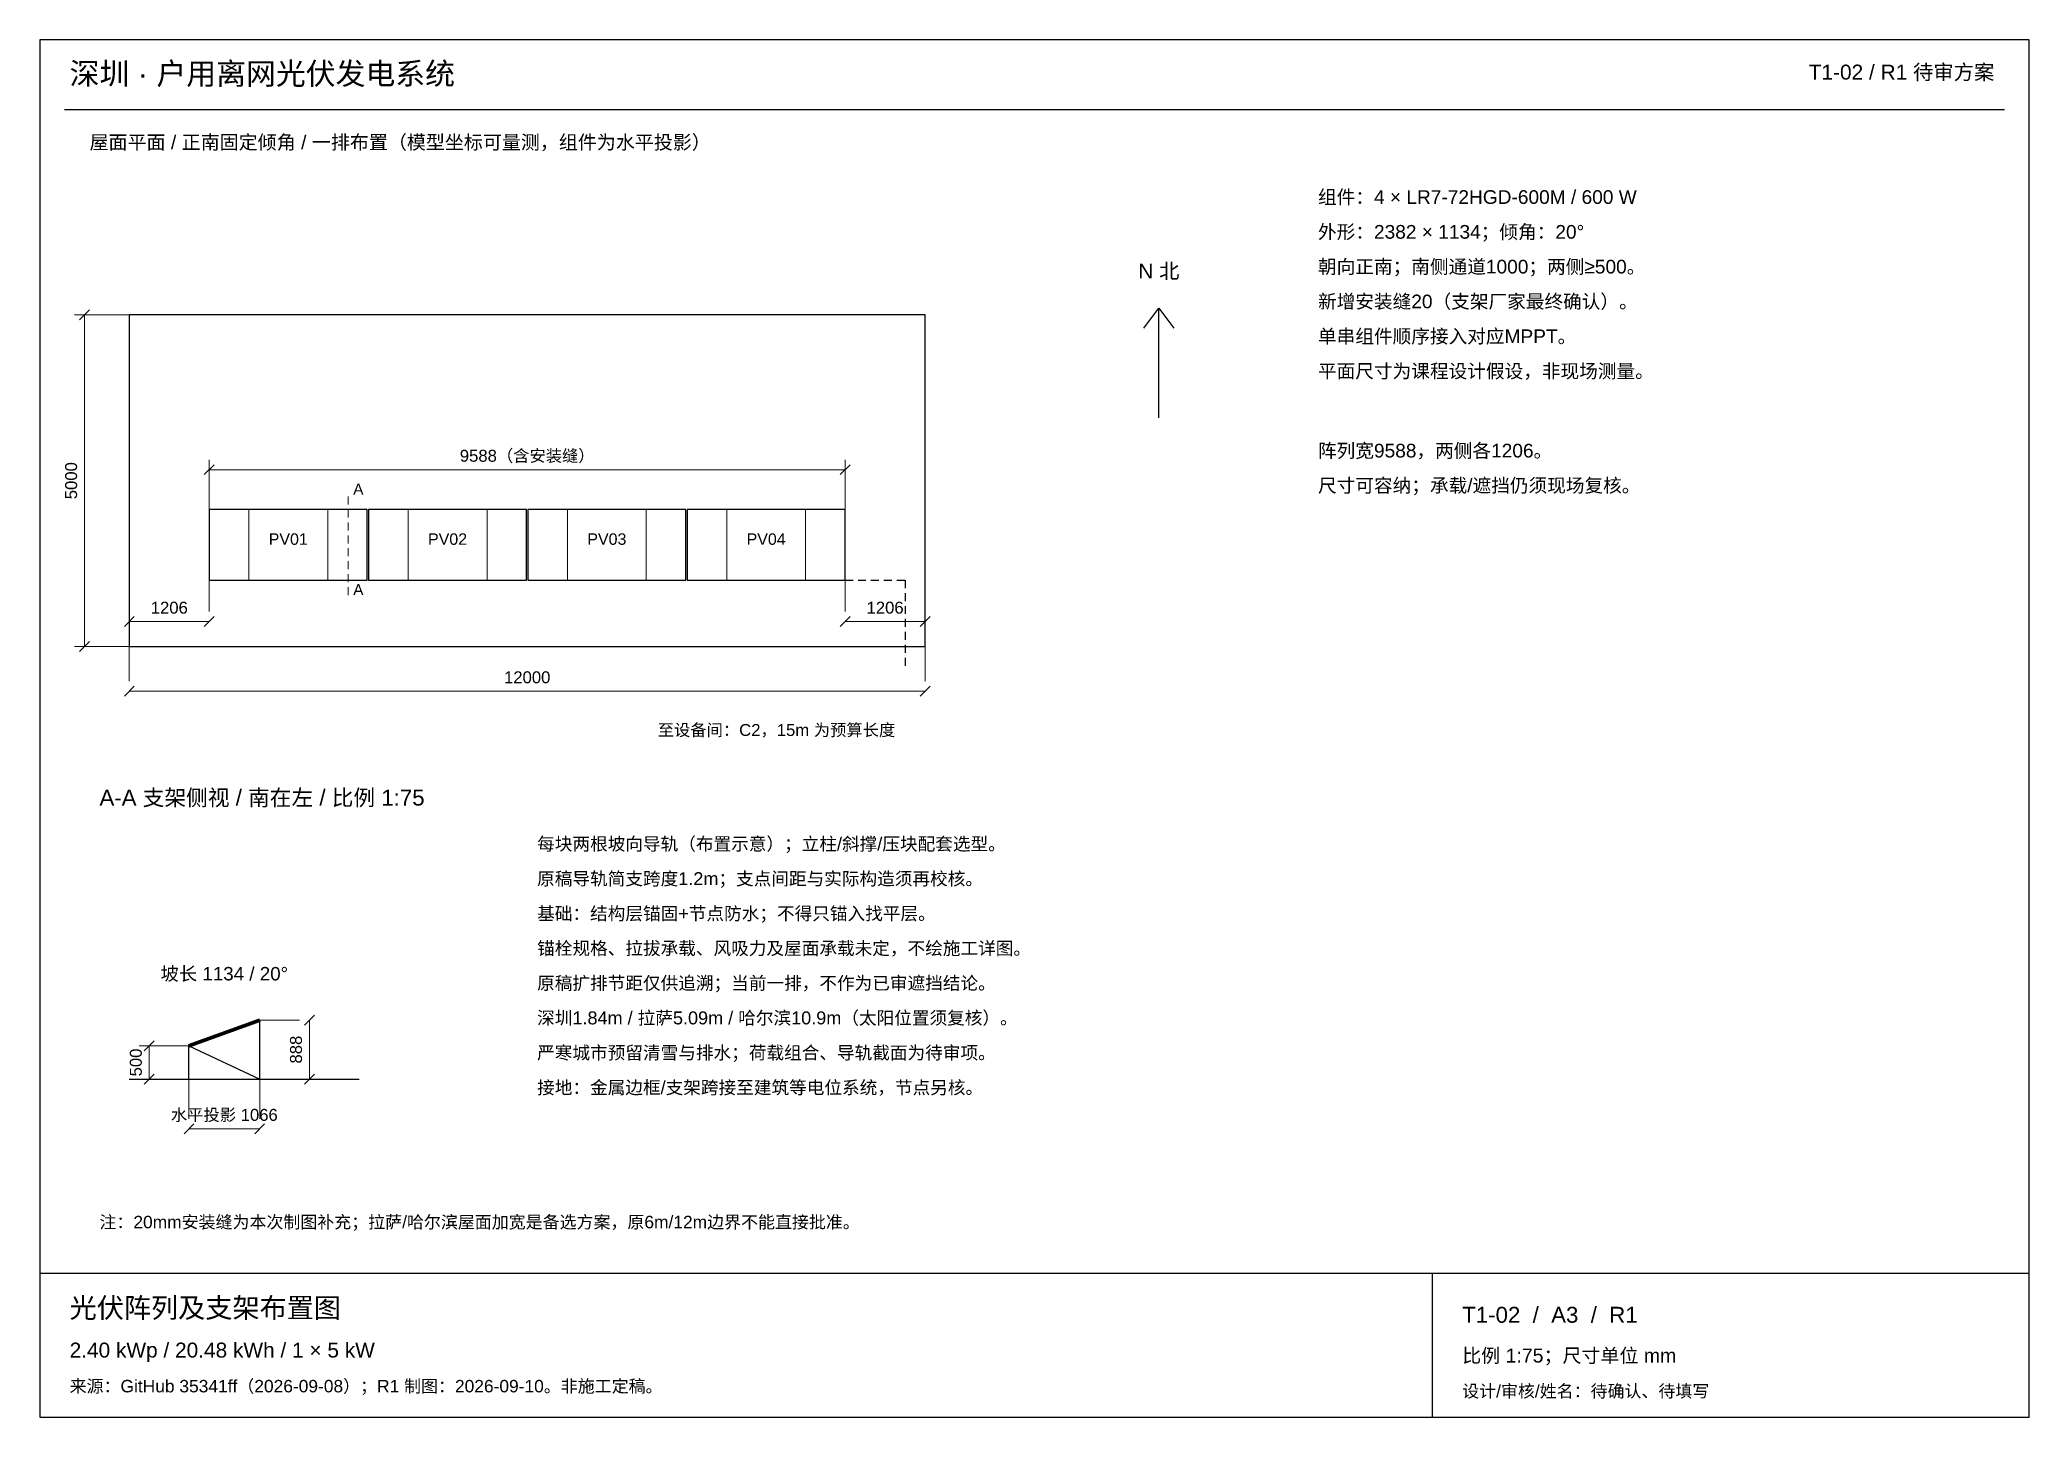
# Model space of a CAD drawing. Header units: millimetres. Extents: x 750 to 30750, y 750 to 21525.
import ezdxf
from ezdxf.enums import TextEntityAlignment as Align

# ---------------------------------------------------------------- set-up
doc = ezdxf.new("R2010")
doc.units = ezdxf.units.MM
doc.header["$LTSCALE"] = 75
doc.linetypes.add('DRAW_DASH', pattern=[2.6, 1.6, -1])
for name, color, linetype, lineweight, true_color in [('DIM', 7, 'Continuous', 25, 0x66727a), ('EQUIP', 7, 'Continuous', 25, 0x203b4a), ('FRAME', 7, 'Continuous', 25, 0x203b4a), ('HOLD', 7, 'Continuous', 25, 0xb14d31), ('NOTE', 7, 'Continuous', 25, 0x344852), ('POS', 7, 'Continuous', 25, 0xb84336), ('PV', 7, 'Continuous', 25, 0x257ba2), ('STRUCT', 7, 'Continuous', 25, 0x656e79)]:
    doc.layers.add(name, color=color, linetype=linetype, lineweight=lineweight, true_color=true_color)
doc.styles.add('CN', font='Arial Unicode.ttf')

msp = doc.modelspace()

# ---------------------------------------------------------------- linework, layer by layer
at = {"layer": 'DIM', "linetype": 'CONTINUOUS', "lineweight": 18}
for p, q in [((1350, 17300), (1500, 17450)), ((3231, 14966), (3381, 15116)), ((12819, 14966), (12969, 15116)), ((2025, 12675), (2175, 12825)), ((3231, 12675), (3381, 12825)), ((12819, 12675), (12969, 12825)), ((14025, 12675), (14175, 12825)), ((1350, 12300), (1500, 12450)), ((2025, 11625), (2175, 11775)), ((14025, 11625), (14175, 11775)), ((4741, 6663), (4891, 6813)), ((2325, 6275), (2475, 6425)), ((2325, 5775), (2475, 5925)), ((4741, 5775), (4891, 5925)), ((2925, 5025), (3075, 5175)), ((3991, 5025), (4141, 5175))]:
    msp.add_line(p, q, dxfattribs=at)
at = {"layer": 'DIM', "linetype": 'CONTINUOUS', "lineweight": 13}
for p, q in [((2100, 17375), (1275, 17375)), ((1425, 12375), (1425, 17375)), ((3306, 14441), (3306, 15191)), ((3306, 15041), (12894, 15041)), ((12894, 14441), (12894, 15191)), ((2100, 13375), (2100, 12900)), ((3306, 13375), (3306, 12900)), ((12894, 13375), (12894, 12900)), ((14100, 13375), (14100, 12900)), ((2100, 12750), (3306, 12750)), ((12894, 12750), (14100, 12750)), ((2100, 12375), (1275, 12375)), ((2100, 12375), (2100, 11850)), ((14100, 12375), (14100, 11850)), ((2100, 11700), (14100, 11700)), ((4066, 6738), (4666, 6738)), ((4816, 5850), (4816, 6738)), ((3000, 6350), (2250, 6350)), ((2400, 5850), (2400, 6350)), ((3000, 5850), (2250, 5850)), ((3000, 5850), (3000, 5250)), ((4066, 5850), (4666, 5850)), ((4066, 5850), (4066, 5250)), ((3000, 5100), (4066, 5100))]:
    msp.add_line(p, q, dxfattribs=at)
at = {"layer": 'DIM', "linetype": 'DRAW_DASH', "lineweight": 20}
msp.add_line((5402, 13150), (5402, 14666), dxfattribs=at)
at = {"layer": 'EQUIP', "linetype": 'CONTINUOUS', "lineweight": 25}
for p, q in [((14100, 17375), (2100, 17375)), ((2100, 17375), (2100, 12375)), ((14100, 12375), (14100, 17375)), ((2100, 12375), (14100, 12375))]:
    msp.add_line(p, q, dxfattribs=at)
at = {"layer": 'FRAME', "linetype": 'CONTINUOUS', "lineweight": 25}
for p, q in [((30750, 21525), (750, 21525)), ((750, 21525), (750, 750)), ((30750, 750), (30750, 21525)), ((1125, 20475), (30375, 20475)), ((17400, 17175), (17625, 17475)), ((17625, 15825), (17625, 17475)), ((17625, 17475), (17850, 17175)), ((750, 2925), (30750, 2925)), ((21750, 750), (21750, 2925)), ((750, 750), (30750, 750))]:
    msp.add_line(p, q, dxfattribs=at)
at = {"layer": 'POS', "linetype": 'DRAW_DASH', "lineweight": 25}
for p, q in [((12894, 13375), (13800, 13375)), ((13800, 13375), (13800, 12075))]:
    msp.add_line(p, q, dxfattribs=at)
at = {"layer": 'PV', "linetype": 'CONTINUOUS', "lineweight": 25}
for p, q in [((5688, 14441), (3306, 14441)), ((3306, 14441), (3306, 13375)), ((5688, 13375), (5688, 14441)), ((8090, 14441), (5708, 14441)), ((5708, 14441), (5708, 13375)), ((8090, 13375), (8090, 14441)), ((10492, 14441), (8110, 14441)), ((8110, 14441), (8110, 13375)), ((10492, 13375), (10492, 14441)), ((12894, 14441), (10512, 14441)), ((10512, 14441), (10512, 13375)), ((12894, 13375), (12894, 14441)), ((3306, 13375), (5688, 13375)), ((5708, 13375), (8090, 13375)), ((8110, 13375), (10492, 13375)), ((10512, 13375), (12894, 13375))]:
    msp.add_line(p, q, dxfattribs=at)
at = {"layer": 'PV', "linetype": 'CONTINUOUS', "lineweight": 80}
msp.add_line((3000, 6350), (4066, 6738), dxfattribs=at)
at = {"layer": 'STRUCT', "linetype": 'CONTINUOUS', "lineweight": 18}
for p, q in [((3901, 13375), (3901, 14441)), ((5092, 13375), (5092, 14441)), ((6303, 13375), (6303, 14441)), ((7494, 13375), (7494, 14441)), ((8706, 13375), (8706, 14441)), ((9896, 13375), (9896, 14441)), ((11108, 13375), (11108, 14441)), ((12298, 13375), (12298, 14441))]:
    msp.add_line(p, q, dxfattribs=at)
at = {"layer": 'STRUCT', "linetype": 'CONTINUOUS', "lineweight": 25}
for p, q in [((4066, 5850), (4066, 6738)), ((3000, 5850), (3000, 6350)), ((3000, 6350), (4066, 5850)), ((3000, 6350), (4066, 5850)), ((2100, 5850), (5566, 5850))]:
    msp.add_line(p, q, dxfattribs=at)

# ---------------------------------------------------------------- texts
at = {"layer": 'DIM', "style": 'CN'}
for s, p in [('9588（含安装缝）', (8100, 15161)), ('1206', (2703, 12870)), ('1206', (13497, 12870)), ('12000', (8100, 11820)), ('水平投影 1066', (3533, 5220))]:
    msp.add_text(s, height=180, dxfattribs=at).set_placement(p, align=Align.CENTER)
for s, p in [('5000', (1312, 14875)), ('888', (4703, 6294)), ('500', (2288, 6100))]:
    msp.add_text(s, height=180, rotation=90, dxfattribs=at).set_placement(p, align=Align.CENTER)
for p in [(5477, 14666), (5477, 13150)]:
    msp.add_text('A', height=165, dxfattribs=at).set_placement(p)
at = {"layer": 'FRAME', "style": 'CN'}
for s, height, p in [('深圳 · 户用离网光伏发电系统', 330, (1200, 20850)), ('光伏阵列及支架布置图', 300, (1200, 2250))]:
    msp.add_text(s, height=height, dxfattribs=at).set_placement(p)
msp.add_text('N 北', height=225, dxfattribs=at).set_placement((17625, 17925), align=Align.CENTER)
at = {"layer": 'HOLD', "style": 'CN'}
msp.add_text('T1-02 / R1 待审方案', height=225, dxfattribs=at).set_placement((30225, 20925), align=Align.RIGHT)
for s, p in [('注：20mm安装缝为本次制图补充；拉萨/哈尔滨屋面加宽是备选方案，原6m/12m边界不能直接批准。', (1650, 3600)), ('来源：GitHub 35341ff（2026-09-08）；R1 制图：2026-09-10。非施工定稿。', (1200, 1125))]:
    msp.add_text(s, height=187.5, dxfattribs=at).set_placement(p)
at = {"layer": 'NOTE', "style": 'CN'}
for s, height, p in [('屋面平面 / 正南固定倾角 / 一排布置（模型坐标可量测，组件为水平投影）', 210, (1500, 19875)), ('组件：4 × LR7-72HGD-600M / 600 W', 206.25, (20025, 19050)), ('外形：2382 × 1134；倾角：20°', 206.25, (20025, 18525)), ('朝向正南；南侧通道1000；两侧≥500。', 206.25, (20025, 18000)), ('新增安装缝20（支架厂家最终确认）。', 206.25, (20025, 17475)), ('单串组件顺序接入对应MPPT。', 206.25, (20025, 16950)), ('平面尺寸为课程设计假设，非现场测量。', 206.25, (20025, 16425)), ('阵列宽9588，两侧各1206。', 206.25, (20025, 15225)), ('尺寸可容纳；承载/遮挡仍须现场复核。', 206.25, (20025, 14700)), ('A-A 支架侧视 / 南在左 / 比例 1:75', 240, (1650, 9975)), ('每块两根坡向导轨（布置示意）；立柱/斜撑/压块配套选型。', 195, (8250, 9300)), ('原稿导轨简支跨度1.2m；支点间距与实际构造须再校核。', 195, (8250, 8775)), ('基础：结构层锚固+节点防水；不得只锚入找平层。', 195, (8250, 8250)), ('锚栓规格、拉拔承载、风吸力及屋面承载未定，不绘施工详图。', 195, (8250, 7725)), ('原稿扩排节距仅供追溯；当前一排，不作为已审遮挡结论。', 195, (8250, 7200)), ('深圳1.84m / 拉萨5.09m / 哈尔滨10.9m（太阳位置须复核）。', 195, (8250, 6675)), ('严寒城市预留清雪与排水；荷载组合、导轨截面为待审项。', 195, (8250, 6150)), ('接地：金属边框/支架跨接至建筑等电位系统，节点另核。', 195, (8250, 5625)), ('T1-02  /  A3  /  R1', 240, (22200, 2175)), ('2.40 kWp / 20.48 kWh / 1 × 5 kW', 225, (1200, 1650)), ('比例 1:75；尺寸单位 mm', 210, (22200, 1575)), ('设计/审核/姓名：待确认、待填写', 187.5, (22200, 1050))]:
    msp.add_text(s, height=height, dxfattribs=at).set_placement(p)
at = {"layer": 'POS', "style": 'CN'}
msp.add_text('至设备间：C2，15m 为预算长度', height=180, dxfattribs=at).set_placement((13650, 11025), align=Align.RIGHT)
at = {"layer": 'PV', "style": 'CN'}
for s, height, p in [('PV01', 172.5, (4497, 13908)), ('PV02', 172.5, (6899, 13908)), ('PV03', 172.5, (9301, 13908)), ('PV04', 172.5, (11703, 13908)), ('坡长 1134 / 20°', 202.5, (3533, 7338))]:
    msp.add_text(s, height=height, dxfattribs=at).set_placement(p, align=Align.CENTER)

doc.saveas('drawing.dxf')
